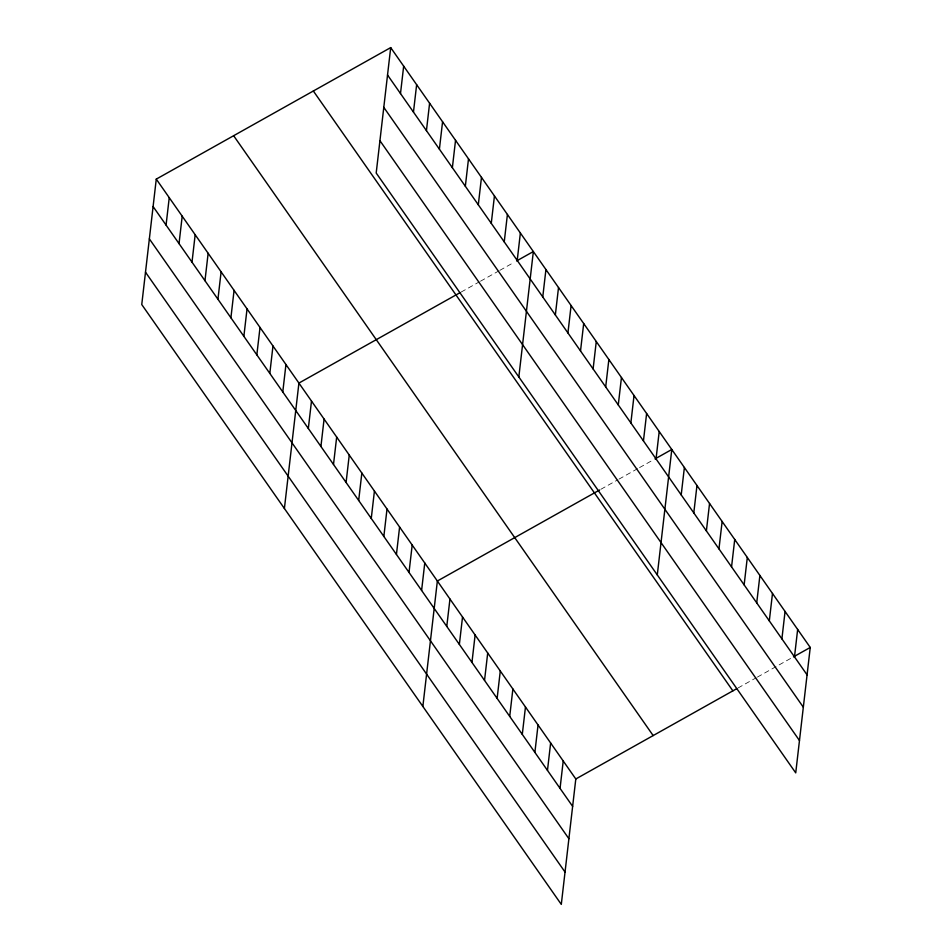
<?xml version="1.0" encoding="UTF-8"?>
<svg xmlns="http://www.w3.org/2000/svg" width="952" height="952" viewBox="0 0 952 952"><rect width="100%" height="100%" fill="white"/><g stroke="black" fill="none" stroke-linecap="round" stroke-linejoin="round"><path stroke-width="0.71" stroke-dasharray="4.76 3.57" d="M461.137 292.062L479.189 281.935M480.486 281.209L498.539 271.082M499.824 270.356L514.009 262.395M600.879 489.28L617.646 479.879M618.931 479.153L638.268 468.313M639.554 467.587L652.453 460.351M738.038 687.963L756.09 677.836M757.375 677.11L790.898 658.296"/><path stroke-width="1.43" d="M156.271 179.119L141.753 304.545L561.299 904.4L575.805 778.974L156.271 179.119L390.701 47.6L810.247 647.455L795.729 772.881L376.195 173.026L390.701 47.6M166.065 225.077L169.242 197.659M179.035 243.617L182.201 216.199M192.006 262.157L195.172 234.739M204.966 280.697L208.143 253.291M217.937 299.237L221.114 271.832M230.908 317.778L234.073 290.372M243.867 336.318L247.044 308.912M256.838 354.858L260.015 327.452M269.809 373.398L272.974 345.993M282.78 391.938L285.945 364.533M284.398 508.499L298.916 383.073L459.852 292.776M308.329 428.483L311.494 401.066M320.919 446.476L324.085 419.058M333.498 464.469L336.675 437.063M346.088 482.462L349.253 455.056M400.495 93.558L403.672 66.14M358.678 500.466L361.843 473.049M413.465 112.098L416.643 84.68M371.256 518.459L374.433 491.042M426.437 130.638L429.602 103.221M383.846 536.452L387.012 509.034M439.396 149.178L442.573 121.761M396.437 554.445L399.602 527.039M452.367 167.719L455.544 140.301M409.015 572.438L412.192 545.032M465.338 186.259L468.503 158.841M421.605 590.442L424.77 563.025M478.309 204.799L481.474 177.381M422.855 706.455L437.361 581.017L599.593 490.006M491.268 223.339L494.445 195.922M446.774 626.428L449.951 599.022M504.239 241.879L507.416 214.462M459.364 644.421L462.529 617.015M517.21 260.42L520.375 233.014M471.954 662.425L475.119 635.008M518.828 376.98L533.346 251.554L516.579 260.955M484.532 680.418L487.71 653.001M542.759 296.953L545.936 269.547M497.123 698.411L500.288 670.993M555.349 314.957L558.515 287.54M509.713 716.404L512.878 688.998M567.928 332.95L571.105 305.532M522.291 734.397L525.468 706.991M580.518 350.943L583.695 323.525M534.881 752.401L538.047 724.984M593.108 368.936L596.273 341.53M547.471 770.394L550.637 742.976M605.686 386.928L608.863 359.523M560.05 788.387L563.227 760.981M618.276 404.933L621.454 377.516M630.867 422.926L634.032 395.508M643.445 440.919L646.622 413.513M656.035 458.912L659.212 431.506M657.285 574.925L671.791 449.499L655.036 458.9M681.204 494.909L684.381 467.492M693.794 512.902L696.971 485.496M706.384 530.895L709.549 503.489M718.962 548.887L722.14 521.482M731.553 566.892L734.73 539.475M744.143 584.885L747.308 557.467M756.721 602.878L759.898 575.472M769.311 620.871L772.488 593.465M781.901 638.875L785.067 611.458M794.48 656.868L797.657 629.451M575.805 778.974L736.753 688.677M793.48 656.856L810.247 647.455M387.535 75.018L807.07 674.861M383.787 107.362L803.333 707.205M379.931 140.682L799.478 740.537M313.339 90.999L732.873 690.854M233.633 135.719L653.167 735.575M153.094 206.536L572.64 806.38M149.357 238.881L568.891 838.724M145.501 272.201L565.036 872.056"/></g></svg>
